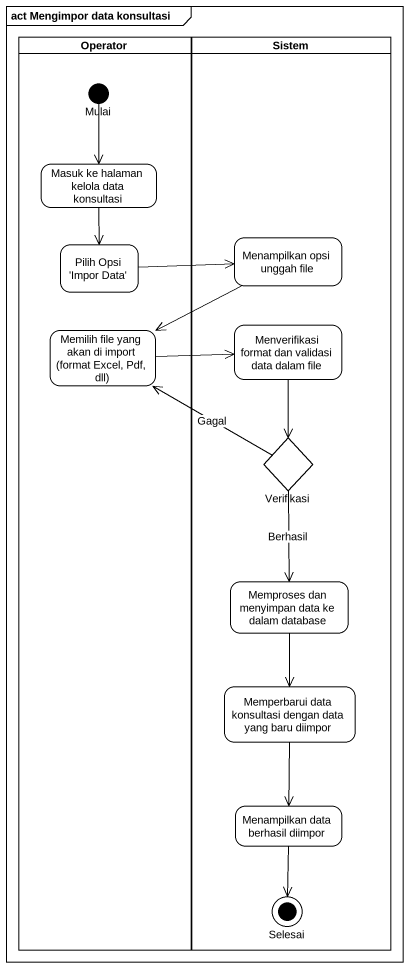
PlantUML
@startuml
mainframe act Mengimpor data konsultasi
hide empty description
state Operator <<partition>> {
  state Mulai <<start>>
  state "Masuk ke halaman kelola data konsultasi" as Masuk_ke_halaman_kelola
  state "Pilih Opsi 'Impor Data'" as Pilih_Opsi_Impor_Data
  state "Memilih file yang akan di import (format Excel, Pdf, dll)" as Memilih_file_yang_akan_di
}
state Sistem <<partition>> {
  state "Menampilkan opsi unggah file" as Menampilkan_opsi_unggah_file
  state "Menverifikasi format dan validasi data dalam file" as Menverifikasi_format_dan
  state Verifikasi <<choice>>
  state "Memproses dan menyimpan data ke dalam database" as Memproses_dan_menyimpan
  state "Memperbarui data konsultasi dengan data yang baru diimpor" as Memperbarui_data_konsultasi
  state "Menampilkan data berhasil diimpor" as Menampilkan_data_berhasil
  state Selesai <<end>>
}
Mulai --> Masuk_ke_halaman_kelola
Masuk_ke_halaman_kelola --> Pilih_Opsi_Impor_Data
Pilih_Opsi_Impor_Data -right-> Menampilkan_opsi_unggah_file
Menampilkan_opsi_unggah_file -left-> Memilih_file_yang_akan_di
Memilih_file_yang_akan_di -right-> Menverifikasi_format_dan
Menverifikasi_format_dan --> Verifikasi
Verifikasi -left-> Memilih_file_yang_akan_di : Gagal
Verifikasi --> Memproses_dan_menyimpan : Berhasil
Memproses_dan_menyimpan --> Memperbarui_data_konsultasi
Memperbarui_data_konsultasi --> Menampilkan_data_berhasil
Menampilkan_data_berhasil --> Selesai
@enduml
